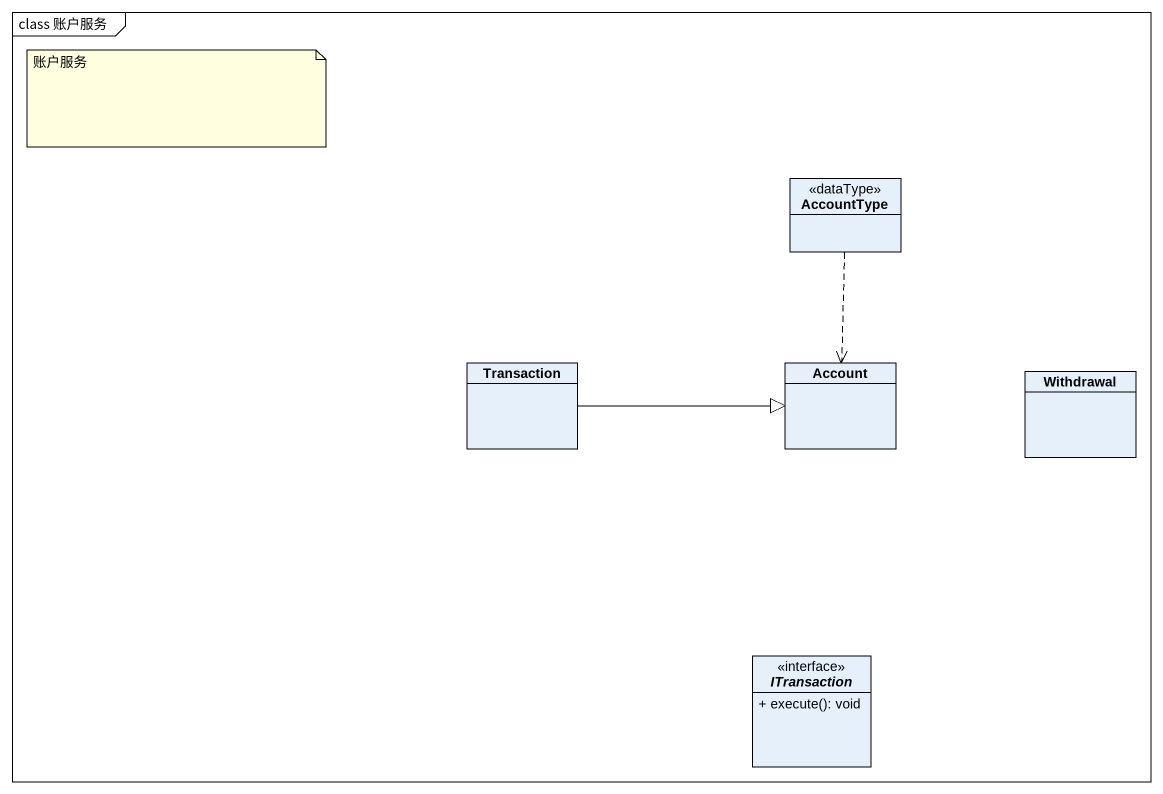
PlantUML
@startuml
mainframe class 账户服务
hide circle
hide empty members
skinparam classAttributeIconSize 0
class AccountType <<dataType>>
class Transaction
class Account
class Withdrawal
interface ITransaction {
  + execute(): void
}
AccountType ..> Account
Transaction -right-|> Account
note as N1
  账户服务
end note
@enduml
